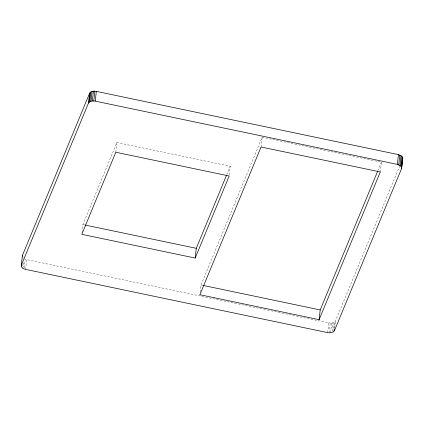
<?xml version="1.0" encoding="UTF-8"?>
<svg xmlns="http://www.w3.org/2000/svg" width="424" height="424" viewBox="0 0 424 424"><rect width="100%" height="100%" fill="white"/><g stroke="black" fill="none" stroke-linecap="round" stroke-linejoin="round"><path stroke-width="0.32" stroke-dasharray="2.12 1.59" d="M22.265 265.71L22.414 264.412M22.981 268.387L23.712 261.889M24.322 267.671L25.27 259.223L24.078 258.64M25.557 269.373L26.648 259.626L25.27 259.223M82.023 232.373L82.897 224.577L116.892 142.506L230.274 166.245L229.183 175.992M115.8 152.253L116.892 142.506M200.17 292.12L200.971 284.976L262.159 137.244L381.393 162.207L380.301 171.953M261.067 146.99L262.159 137.244M327.662 332.623L328.759 322.876L26.648 259.626M329.125 332.814L330.222 323.067C332.13 323.109 334.504 322.791 335.517 320.947L399.615 166.192M330.577 332.782L331.669 323.035M332.061 331.229L333.01 322.786M333.052 332.077L334.144 322.33M334.202 328.849L335.002 321.705M334.79 327.445L335.517 320.947M226.75 174.757L230.274 166.245M377.853 170.75L381.393 162.207M328.759 322.876L330.222 323.067M82.897 224.577L84.842 224.985M200.971 284.976L202.916 285.379M22.536 257.092L23.14 257.914"/><path stroke-width="0.64" d="M21.2 265.981L22.435 255.402L89.575 93.307C90.916 91.043 94.027 90.98 96.338 91.377L398.443 154.627L401.952 156.339L402.8 158.019L401.565 168.598L334.425 330.694C333.084 332.957 329.973 333.02 327.662 332.623L25.557 269.373C23.606 268.964 20.691 267.581 21.343 265.148L88.483 103.053C89.824 100.79 92.93 100.727 95.241 101.124L397.352 164.374L400.86 166.086L401.708 167.766M88.483 103.053L89.575 93.307M88.998 102.295L90.089 92.554M89.856 101.67L90.948 91.923M90.99 101.214L92.082 91.467M92.331 100.965L93.423 91.218M93.778 100.933L94.875 91.187M95.241 101.124L96.338 91.377M195.188 258.062L229.183 175.992L115.8 152.253L81.805 234.324L195.188 258.062L196.28 248.316L226.496 175.361M319.113 319.68L380.301 171.953L261.067 146.99L199.879 294.717L319.113 319.68L320.205 309.933L377.604 171.365M334.425 330.694L334.573 329.39M397.352 164.374L398.443 154.627M398.73 164.777L399.821 155.03M399.922 165.36L401.019 155.613M400.86 166.086L401.952 156.339M401.464 166.908L402.562 157.161M401.565 168.598L402.8 158.019M22.292 256.234L22.435 255.402M85.489 225.123L196.28 248.316M203.562 285.516L320.205 309.933"/></g></svg>
